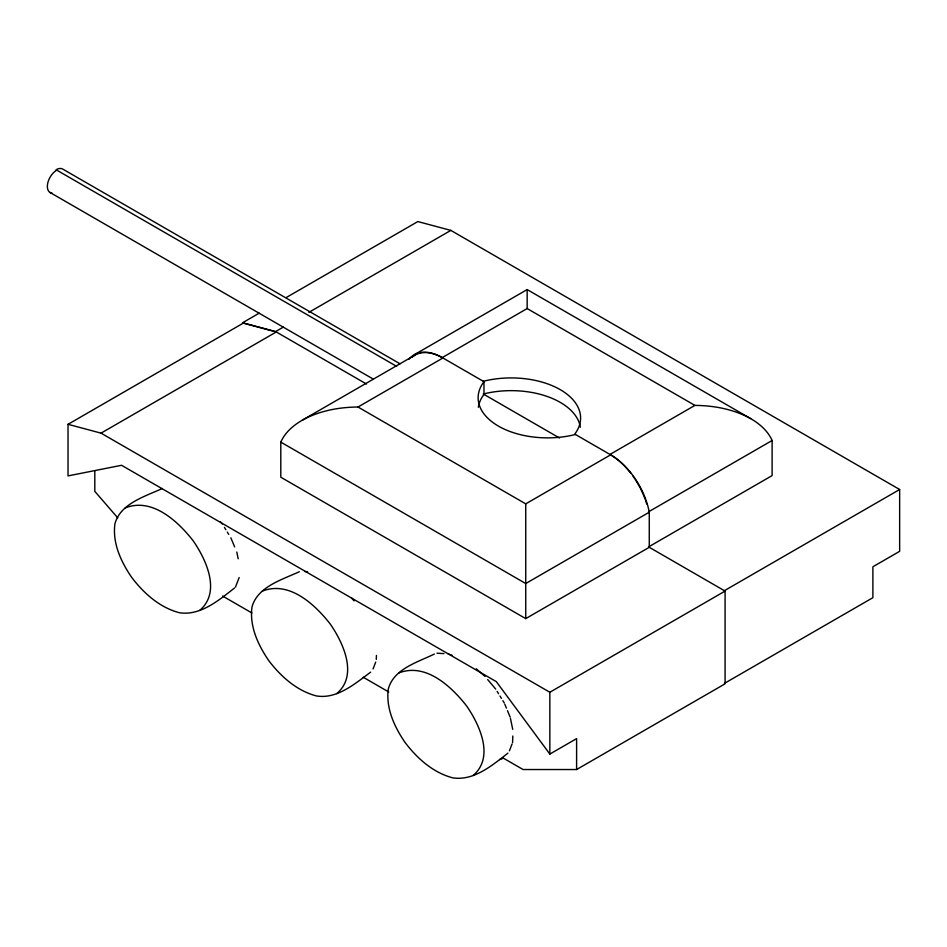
<?xml version="1.0" encoding="UTF-8"?>
<svg xmlns="http://www.w3.org/2000/svg" width="947" height="947" viewBox="0 0 947 947"><rect width="100%" height="100%" fill="white"/><g stroke="black" fill="none" stroke-linecap="round" stroke-linejoin="round"><path stroke-width="1.42" d="M376.279 659.42L376.433 655.431M512.576 742.649L512.824 736.008M235.483 587.081L239.165 577.528M373.071 668.937L375.71 662.107M509.415 750.829L512.043 744.011M483.301 381.286A69.427 40.082 0 0 1 560.257 389.655A69.427 40.082 0 0 1 574.758 434.093L610.661 454.832A56.157 32.423 60 0 1 649.263 512.209L649.263 547.307L525.739 618.616L280.797 477.205L280.797 442.107C285.011 432.471 293.321 425.392 302.247 420.208L415.035 355.089M162.28 488.498C145.175 496.441 120.269 503.508 114.895 523.94C112.35 543.318 121.086 561.914 131.775 577.516C143.885 593.378 159.652 607.536 179.35 612.721C200.397 616.047 219.053 600.078 234.536 588.004M199.687 610.401C221.29 592.171 206.268 559.713 193.164 540.773C177.776 521.11 152.1 497.27 125.253 507.888M299.347 571.716C282.23 579.659 257.335 586.726 251.961 607.157C249.404 626.535 258.152 645.132 268.841 660.734C280.951 676.596 296.719 690.754 316.416 695.938C337.073 699.383 355.184 683.533 370.644 672.157M336.741 693.618C358.357 675.389 343.335 642.93 330.219 623.99C314.842 604.328 289.166 580.487 262.319 591.106M434.365 654.046C417.627 662.296 393.644 668.807 388.294 689.061C385.749 708.439 394.485 727.036 405.186 742.637C417.284 758.488 433.051 772.657 452.749 777.842C473.796 781.157 492.464 765.2 507.935 753.125M473.086 775.522C494.701 757.292 479.679 724.834 466.563 705.894C451.186 686.232 425.511 662.379 398.663 673.009M259.229 313.137L242.61 322.738L275.613 331.568L366.513 384.044M286.089 297.63L417.84 221.562L450.843 230.393L899.65 489.504L899.65 551.32L872.885 566.78L872.885 597.687L724.408 683.403M68.03 424.315L243.272 323.14L276.275 331.971L101.033 433.146L68.03 424.315L68.03 475.903L121.571 465.285L496.311 681.627L549.84 754.072L576.605 738.613L576.605 769.532L523.075 769.532L502.608 757.718M275.613 331.568L283.283 327.129M308.864 312.368L450.843 230.393M414.372 354.687L527.159 289.569L750.651 418.598C759.577 423.783 767.887 430.861 772.113 440.497L772.113 475.595L648.588 546.904L725.082 591.082L725.082 683.805L576.605 769.532M408.82 359.387A56.157 32.423 60 0 1 442.237 357.587L527.159 308.556L694.909 405.399C714.133 405.553 733.7 409.222 750.651 418.598M302.247 420.208C319.198 410.832 338.766 407.163 357.99 407.021L442.912 357.99A56.157 32.423 60 0 0 412.075 357.149M694.909 405.399L609.986 454.43A56.157 32.423 60 0 1 630.939 473.429M357.99 407.021L525.739 503.863L610.661 454.832M648.588 511.806L772.113 440.497M649.263 512.209L525.739 583.53L280.797 442.107M724.408 590.679L899.65 489.504M101.033 433.146L549.84 692.257L725.082 591.082M499.578 759.565L502.218 758.701M304.827 571.538L307.609 571.716M437.005 653.181L443.954 653.619M448.12 653.868L452.204 655.324M442.237 357.587L483.976 381.688A69.427 40.082 0 0 0 498.465 426.126A69.427 40.082 0 0 0 575.421 434.495M559.511 438.011L483.301 394.011A69.427 40.082 0 0 1 580.333 427.263M400.072 363.826L62.739 169.075A13.305 7.683 -60 0 0 56.086 169.738L396.651 366.371M50.108 192.525L373.378 379.167M222.521 596.006L251.938 612.981M363.198 677.223L388.779 691.997M476.258 668.771L485.018 676.43M117.748 517.855L94.807 491.363L94.807 470.754M487.681 679.591L495.695 689.073M351.337 597.687L354.012 600.848M220.509 521.844L222.285 523.951M497.128 691.381L498.56 693.701M499.98 696.021L501.413 698.33M502.845 700.65L504.278 702.958M224.439 527.42L225.871 529.74M227.292 532.06L228.724 534.368M504.81 704.248L506.432 708.131M507.497 710.712L510.184 717.163M230.879 537.849L234.631 546.881M510.469 718.513L512.729 729.344M236.786 552.042L238.194 558.813M549.84 692.257L549.84 754.072M527.159 289.569L527.159 308.556M525.739 503.863L525.739 618.616M483.976 381.688L483.976 394.414A69.427 40.082 0 0 0 478.353 407.293M52.049 193.129A13.305 7.683 -60 0 1 47.67 183.434A13.305 7.683 -60 0 1 56.761 170.14M633.141 476.4A56.157 32.423 60 0 1 634.549 478.436M635.236 479.478A56.157 32.423 60 0 1 640.267 488.096M640.823 489.208A56.157 32.423 60 0 1 645.179 499.377M645.582 500.513A56.157 32.423 60 0 1 646.683 503.934"/></g></svg>
